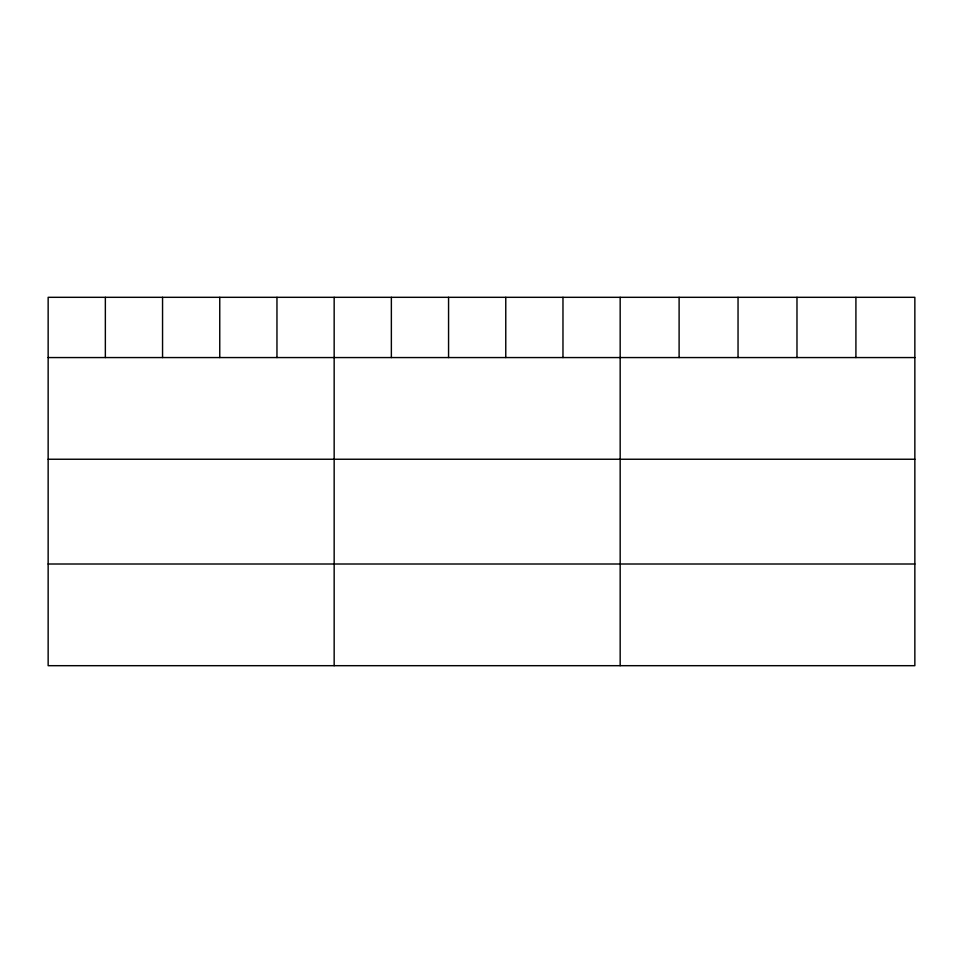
<?xml version="1.0" encoding="UTF-8"?>
<svg xmlns="http://www.w3.org/2000/svg" width="963" height="963" viewBox="0 0 963 963"><rect width="100%" height="100%" fill="white"/><g stroke="black" fill="none" stroke-linecap="round" stroke-linejoin="round"><path stroke-width="1.44" d="M914.85 357.562L914.85 665.686L48.15 665.686L48.15 297.314L914.85 297.314L914.85 357.562L48.15 357.562M48.15 459.243L914.85 459.243M48.15 564.005L914.85 564.005M855.914 297.314L855.914 357.562M796.979 297.314L796.979 357.562M738.043 297.314L738.043 357.562M679.108 297.314L679.108 357.562M620.172 297.314L620.172 665.686M562.97 297.314L562.97 357.562M505.768 297.314L505.768 357.562M448.565 297.314L448.565 357.562M391.363 297.314L391.363 357.562M334.161 297.314L334.161 665.686M276.959 297.314L276.959 357.562M219.757 297.314L219.757 357.562M162.554 297.314L162.554 357.562M105.352 297.314L105.352 357.562"/></g></svg>
